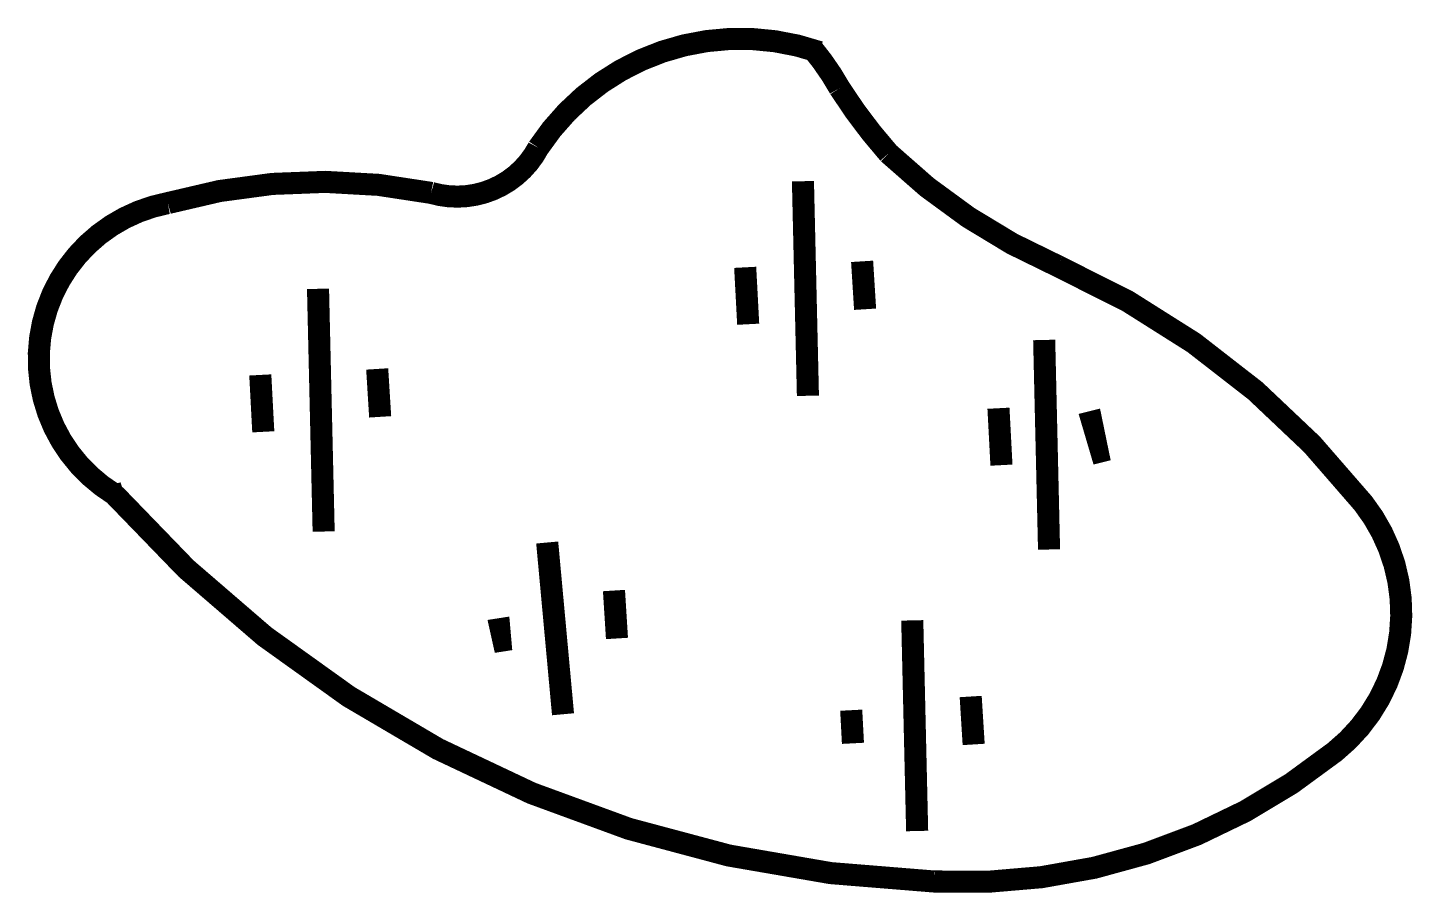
# Model space of a CAD drawing. Extents: x 0.03 to 6.3, y 0.01 to 3.93.
import ezdxf

# ---------------------------------------------------------------- set-up
doc = ezdxf.new("R2010")
doc.units = 0
doc.header["$MEASUREMENT"] = 0
doc.layers.get('0').update_dxf_attribs({"linetype": 'CONTINUOUS'})

msp = doc.modelspace()

# ---------------------------------------------------------------- linework, layer by layer
at = {"const_width": 0.1}
for points in [[(3.6106, 3.8236, 0.342869), (2.3385, 3.39, -0.356634), (1.8522, 3.1855, 0.119296), (0.6597, 3.1392, 0.684723), (0.4172, 1.8206)], [(0.4614, 1.8271, -0.089066), (0.4172, 1.8206, 0.205454), (4.1299, 0.0671, 0.184149), (5.947, 0.655, 0.411275), (6.075, 1.7797, 0.122237), (4.693, 2.8532, -0.088419), (3.9252, 3.3645, -0.039928), (3.7032, 3.6594, 0.04576), (3.5794, 3.8392, -0.006101)]]:
    msp.add_lwpolyline(points, format="xyb", dxfattribs=at)
for points in [[(3.537, 3.2383), (3.5596, 2.2666)], [(3.2754, 2.8483), (3.289, 2.5906)], [(3.805, 2.8754), (3.8186, 2.6585)], [(1.3403, 2.751), (1.3659, 1.6519)], [(4.6298, 2.5194), (4.6519, 1.5705)], [(1.0788, 2.361), (1.0924, 2.1034)], [(1.6084, 2.3881), (1.6219, 2.1712)], [(4.4227, 2.2102), (4.4363, 1.9525)], [(2.3785, 1.6021), (2.4502, 0.8244)], [(2.681, 1.3846), (2.6946, 1.1676)], [(4.0322, 1.2495), (4.0544, 0.2957)], [(4.2969, 0.9047), (4.3104, 0.6877)], [(3.7557, 0.8428), (3.7636, 0.6927)]]:
    msp.add_lwpolyline(points, dxfattribs=at)
for points in [[(4.8343, 2.1966, 0.1, 0.08, 0), (4.8922, 1.9651, 0.08, 0.08, 0)], [(2.1575, 1.2591, 0.1, 0.08, 0), (2.1807, 1.1087, 0.08, 0.08, 0)]]:
    msp.add_lwpolyline(points, format="xyseb")

doc.saveas('drawing.dxf')
